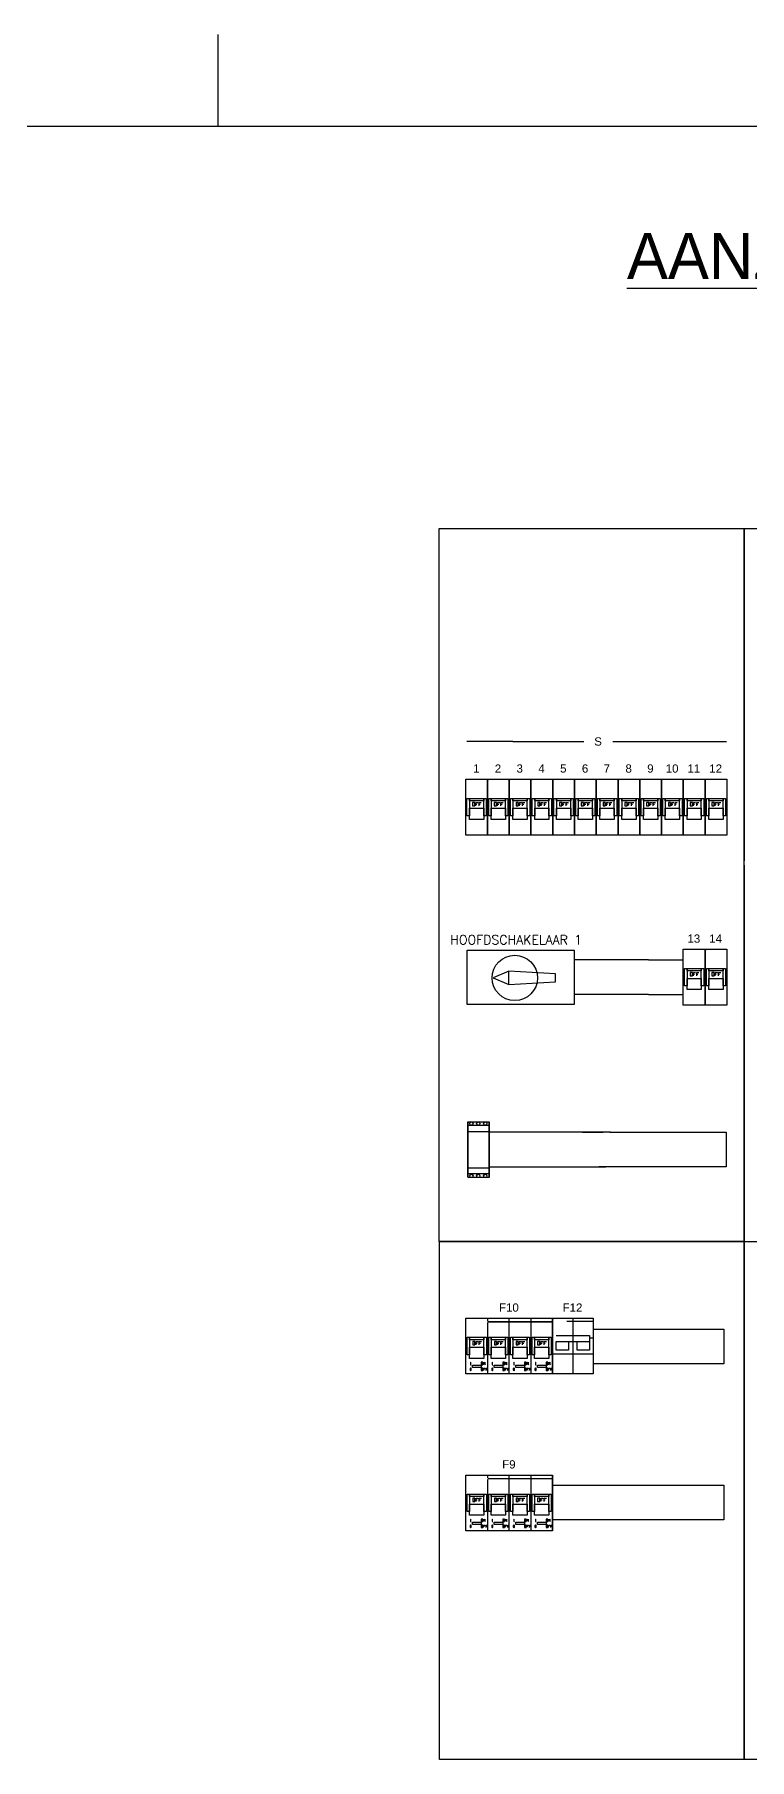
# Model space of a CAD drawing. Header units: millimetres. Extents: x 0 to 420, y 0 to 297.
# Drawn here: x 210 to 287.8, y 109.4 to 297 of the extents above; entities that cross this region are included whole.
import ezdxf
from ezdxf.enums import TextEntityAlignment as Align

# ---------------------------------------------------------------- set-up
doc = ezdxf.new("R2010")
doc.units = ezdxf.units.MM
for name, color, linetype in [('00kad018', 1, 'CONTINUOUS'), ('00kad070', 5, 'CONTINUOUS'), ('BL$2----_KADER', 7, 'CONTINUOUS'), ('KAST AANZICHT', 1, 'CONTINUOUS'), ('Kast-aanzicht', 1, 'CONTINUOUS')]:
    doc.layers.add(name, color=color, linetype=linetype)
doc.styles.add('BURO-050', font='BUROFONT.shx', dxfattribs={"height": 5})
doc.styles.add('NOOTER', font='arial.ttf')
doc.styles.add('ROMANS', font='romans', dxfattribs={"height": 2})

# ---------------------------------------------------------------- blocks, each defined once
blk = doc.blocks.new('a3-windesheim-hor')
at = {"layer": '00kad018', "color": 1}
blk.add_line((230, 287), (230, 297), dxfattribs=at)
at = {"layer": '00kad070', "color": 5}
blk.add_line((410, 287), (20, 287), dxfattribs=at)

msp = doc.modelspace()

# ---------------------------------------------------------------- linework, layer by layer
at = {"layer": 'KAST AANZICHT'}
for p, q in [((254.05, 243.27), (287.24, 243.27)), ((254.05, 207.1), (254.05, 243.27)), ((287.24, 243.27), (287.24, 207.1)), ((287.24, 207.1), (287.24, 243.27)), ((287.24, 243.27), (320.42, 243.27)), ((262.05, 220.09), (257.05, 220.09)), ((262.05, 220.09), (269.8, 220.09)), ((272.93, 220.09), (281.05, 220.09)), ((281.05, 220.09), (285.3, 220.09)), ((254.05, 165.7), (254.05, 207.1)), ((287.24, 165.7), (287.24, 207.1)), ((287.25, 206.63), (287.25, 165.03)), ((273.5, 196.34), (268.81, 196.34)), ((276.83, 196.34), (272.14, 196.34)), ((276.83, 196.34), (280.61, 196.34)), ((273.49, 192.57), (268.81, 192.57)), ((276.82, 192.57), (272.14, 192.57)), ((276.82, 192.57), (280.61, 192.57)), ((269.65, 177.6), (270.92, 177.6)), ((270.62, 177.6), (271.89, 177.6)), ((272.67, 177.6), (271.4, 177.6)), ((269.52, 173.83), (270.9, 173.83)), ((270.5, 173.83), (271.88, 173.83)), ((272.79, 173.83), (271.41, 173.83)), ((287.24, 165.7), (254.05, 165.7)), ((254.06, 165.71), (287.25, 165.71)), ((254.06, 117.47), (254.06, 165.71)), ((287.25, 165.71), (282.19, 165.71)), ((287.25, 165.71), (287.25, 117.47)), ((287.25, 165.71), (320.43, 165.71)), ((287.25, 117.47), (287.25, 165.71)), ((254.06, 109.37), (254.06, 153.6)), ((287.25, 109.37), (287.25, 153.6)), ((287.25, 152.67), (287.25, 109.37)), ((266.38, 139.21), (283.28, 139.21)), ((272.35, 139.21), (285.04, 139.21)), ((285.04, 139.21), (285.04, 135.44)), ((283.52, 135.44), (266.38, 135.44)), ((285.04, 135.44), (272.34, 135.44)), ((287.25, 109.37), (254.06, 109.37)), ((287.25, 109.37), (258.67, 109.37)), ((320.29, 109.37), (287.11, 109.37))]:
    msp.add_line(p, q, dxfattribs=at)
at = {"layer": 'KAST AANZICHT', "ltscale": 0.451166}
for p, q in [((259.43, 215.89), (259.43, 215.89)), ((261.8, 215.89), (261.8, 215.89)), ((264.17, 215.89), (264.17, 215.89)), ((273.64, 215.89), (273.64, 215.89)), ((257.67, 213.46), (257.67, 213.1)), ((257.91, 213.46), (257.67, 213.46)), ((257.67, 213.1), (257.67, 213.1)), ((257.67, 213.1), (257.91, 213.1)), ((257.91, 213.1), (257.91, 213.46)), ((258.03, 213.46), (258.27, 213.46)), ((258.03, 213.1), (258.03, 213.46)), ((258.03, 213.28), (258.15, 213.28)), ((258.15, 213.28), (258.15, 213.28)), ((258.27, 213.46), (258.27, 213.46)), ((258.39, 213.46), (258.63, 213.46)), ((258.39, 213.1), (258.39, 213.46)), ((258.39, 213.28), (258.51, 213.28)), ((258.51, 213.28), (258.51, 213.28)), ((258.63, 213.46), (258.63, 213.46)), ((260.04, 213.46), (260.04, 213.1)), ((260.28, 213.46), (260.04, 213.46)), ((260.04, 213.1), (260.04, 213.1)), ((260.04, 213.1), (260.28, 213.1)), ((260.28, 213.1), (260.28, 213.46)), ((260.4, 213.46), (260.64, 213.46)), ((260.4, 213.1), (260.4, 213.46)), ((260.4, 213.28), (260.52, 213.28)), ((260.52, 213.28), (260.52, 213.28)), ((260.64, 213.46), (260.64, 213.46)), ((260.76, 213.46), (261, 213.46)), ((260.76, 213.1), (260.76, 213.46)), ((260.76, 213.28), (260.88, 213.28)), ((260.88, 213.28), (260.88, 213.28)), ((261, 213.46), (260.99, 213.46)), ((262.41, 213.46), (262.41, 213.1)), ((262.65, 213.46), (262.41, 213.46)), ((262.41, 213.1), (262.41, 213.1)), ((262.41, 213.1), (262.65, 213.1)), ((262.65, 213.1), (262.65, 213.46)), ((262.77, 213.46), (263.01, 213.46)), ((262.77, 213.1), (262.77, 213.46)), ((262.77, 213.28), (262.89, 213.28)), ((262.89, 213.28), (262.89, 213.28)), ((263.01, 213.46), (263, 213.46)), ((263.12, 213.46), (263.36, 213.46)), ((263.12, 213.1), (263.12, 213.46)), ((263.12, 213.28), (263.24, 213.28)), ((263.24, 213.28), (263.24, 213.28)), ((263.36, 213.46), (263.36, 213.46)), ((264.78, 213.46), (264.78, 213.1)), ((265.01, 213.46), (264.78, 213.46)), ((264.78, 213.1), (264.78, 213.1)), ((264.78, 213.1), (265.01, 213.1)), ((265.01, 213.1), (265.01, 213.46)), ((265.13, 213.46), (265.37, 213.46)), ((265.13, 213.1), (265.13, 213.46)), ((265.13, 213.28), (265.25, 213.28)), ((265.25, 213.28), (265.25, 213.28)), ((265.37, 213.46), (265.37, 213.46)), ((265.49, 213.46), (265.73, 213.46)), ((265.49, 213.1), (265.49, 213.46)), ((265.49, 213.28), (265.61, 213.28)), ((265.61, 213.28), (265.61, 213.28)), ((265.73, 213.46), (265.73, 213.46)), ((267.14, 213.46), (267.14, 213.1)), ((267.38, 213.46), (267.14, 213.46)), ((267.14, 213.1), (267.14, 213.1)), ((267.14, 213.1), (267.38, 213.1)), ((267.38, 213.1), (267.38, 213.46)), ((267.5, 213.46), (267.74, 213.46)), ((267.5, 213.1), (267.5, 213.46)), ((267.5, 213.28), (267.62, 213.28)), ((267.62, 213.28), (267.62, 213.28)), ((267.74, 213.46), (267.74, 213.46)), ((267.86, 213.46), (268.1, 213.46)), ((267.86, 213.1), (267.86, 213.46)), ((267.86, 213.28), (267.98, 213.28)), ((267.98, 213.28), (267.98, 213.28)), ((268.1, 213.46), (268.1, 213.46)), ((269.51, 213.46), (269.51, 213.1)), ((269.75, 213.46), (269.51, 213.46)), ((269.51, 213.1), (269.51, 213.1)), ((269.51, 213.1), (269.75, 213.1)), ((269.75, 213.1), (269.75, 213.46)), ((269.87, 213.46), (270.11, 213.46)), ((269.87, 213.1), (269.87, 213.46)), ((269.87, 213.28), (269.99, 213.28)), ((269.99, 213.28), (269.99, 213.28)), ((270.11, 213.46), (270.11, 213.46)), ((270.23, 213.46), (270.47, 213.46)), ((270.23, 213.1), (270.23, 213.46)), ((270.23, 213.28), (270.35, 213.28)), ((270.35, 213.28), (270.35, 213.28)), ((270.47, 213.46), (270.47, 213.46)), ((271.88, 213.46), (271.88, 213.1)), ((272.12, 213.46), (271.88, 213.46)), ((271.88, 213.1), (271.88, 213.1)), ((271.88, 213.1), (272.12, 213.1)), ((272.12, 213.1), (272.12, 213.46)), ((272.24, 213.46), (272.48, 213.46)), ((272.24, 213.1), (272.24, 213.46)), ((272.24, 213.28), (272.36, 213.28)), ((272.36, 213.28), (272.36, 213.28)), ((272.48, 213.46), (272.48, 213.46)), ((272.6, 213.46), (272.84, 213.46)), ((272.6, 213.1), (272.6, 213.46)), ((272.6, 213.28), (272.72, 213.28)), ((272.72, 213.28), (272.72, 213.28)), ((272.84, 213.46), (272.84, 213.46)), ((274.25, 213.46), (274.25, 213.1)), ((274.49, 213.46), (274.25, 213.46)), ((274.25, 213.1), (274.25, 213.1)), ((274.25, 213.1), (274.49, 213.1)), ((274.49, 213.1), (274.49, 213.46)), ((274.61, 213.46), (274.85, 213.46)), ((274.61, 213.1), (274.61, 213.46)), ((274.61, 213.28), (274.73, 213.28)), ((274.73, 213.28), (274.73, 213.28)), ((274.85, 213.46), (274.85, 213.46)), ((274.97, 213.46), (275.21, 213.46)), ((274.97, 213.1), (274.97, 213.46)), ((274.97, 213.28), (275.09, 213.28)), ((275.09, 213.28), (275.09, 213.28)), ((275.21, 213.46), (275.21, 213.46)), ((276.86, 213.46), (276.62, 213.46)), ((276.62, 213.46), (276.62, 213.1)), ((276.62, 213.1), (276.86, 213.1)), ((276.62, 213.1), (276.62, 213.1)), ((276.86, 213.1), (276.86, 213.46)), ((276.98, 213.1), (276.98, 213.46)), ((276.98, 213.46), (277.22, 213.46)), ((276.98, 213.28), (277.1, 213.28)), ((277.1, 213.28), (277.1, 213.28)), ((277.22, 213.46), (277.22, 213.46)), ((277.34, 213.1), (277.34, 213.46)), ((277.34, 213.46), (277.58, 213.46)), ((277.34, 213.28), (277.46, 213.28)), ((277.46, 213.28), (277.46, 213.28)), ((277.58, 213.46), (277.58, 213.46)), ((279.23, 213.46), (278.99, 213.46)), ((278.99, 213.46), (278.99, 213.1)), ((278.99, 213.1), (279.23, 213.1)), ((278.99, 213.1), (278.99, 213.1)), ((279.23, 213.1), (279.23, 213.46)), ((279.35, 213.1), (279.35, 213.46)), ((279.35, 213.46), (279.59, 213.46)), ((279.35, 213.28), (279.47, 213.28)), ((279.47, 213.28), (279.47, 213.28)), ((279.59, 213.46), (279.59, 213.46)), ((279.71, 213.1), (279.71, 213.46)), ((279.71, 213.46), (279.94, 213.46)), ((279.71, 213.28), (279.82, 213.28)), ((279.82, 213.28), (279.82, 213.28)), ((279.94, 213.46), (279.94, 213.46)), ((281.6, 213.46), (281.36, 213.46)), ((281.36, 213.46), (281.36, 213.1)), ((281.36, 213.1), (281.6, 213.1)), ((281.36, 213.1), (281.36, 213.1)), ((281.6, 213.1), (281.6, 213.46)), ((281.72, 213.1), (281.72, 213.46)), ((281.72, 213.46), (281.95, 213.46)), ((281.72, 213.28), (281.83, 213.28)), ((281.83, 213.28), (281.83, 213.28)), ((281.95, 213.46), (281.95, 213.46)), ((282.07, 213.1), (282.07, 213.46)), ((282.07, 213.46), (282.31, 213.46)), ((282.07, 213.28), (282.19, 213.28)), ((282.19, 213.28), (282.19, 213.28)), ((282.31, 213.46), (282.31, 213.46)), ((283.96, 213.46), (283.72, 213.46)), ((283.72, 213.46), (283.72, 213.1)), ((283.72, 213.1), (283.96, 213.1)), ((283.72, 213.1), (283.72, 213.1)), ((283.96, 213.1), (283.96, 213.46)), ((284.08, 213.1), (284.08, 213.46)), ((284.08, 213.46), (284.32, 213.46)), ((284.08, 213.28), (284.2, 213.28)), ((284.2, 213.28), (284.2, 213.28)), ((284.32, 213.46), (284.32, 213.46)), ((284.44, 213.1), (284.44, 213.46)), ((284.44, 213.46), (284.68, 213.46)), ((284.44, 213.28), (284.56, 213.28)), ((284.56, 213.28), (284.56, 213.28)), ((284.68, 213.46), (284.68, 213.46)), ((283.12, 197.39), (283.12, 197.39)), ((281.36, 194.96), (281.36, 194.6)), ((281.6, 194.96), (281.36, 194.96)), ((281.36, 194.6), (281.36, 194.6)), ((281.36, 194.6), (281.6, 194.6)), ((281.6, 194.6), (281.6, 194.96)), ((281.72, 194.96), (281.95, 194.96)), ((281.72, 194.6), (281.72, 194.96)), ((281.72, 194.78), (281.83, 194.78)), ((281.83, 194.78), (281.83, 194.78)), ((281.95, 194.96), (281.95, 194.96)), ((282.07, 194.96), (282.31, 194.96)), ((282.07, 194.6), (282.07, 194.96)), ((282.07, 194.78), (282.19, 194.78)), ((282.19, 194.78), (282.19, 194.78)), ((282.31, 194.96), (282.31, 194.96)), ((283.72, 194.96), (283.72, 194.6)), ((283.96, 194.96), (283.72, 194.96)), ((283.72, 194.6), (283.72, 194.6)), ((283.72, 194.6), (283.96, 194.6)), ((283.96, 194.6), (283.96, 194.96)), ((284.08, 194.96), (284.32, 194.96)), ((284.08, 194.6), (284.08, 194.96)), ((284.08, 194.78), (284.2, 194.78)), ((284.2, 194.78), (284.2, 194.78)), ((284.32, 194.96), (284.32, 194.96)), ((284.44, 194.96), (284.68, 194.96)), ((284.44, 194.6), (284.44, 194.96)), ((284.44, 194.78), (284.56, 194.78)), ((284.56, 194.78), (284.56, 194.78)), ((284.68, 194.96), (284.68, 194.96)), ((257.15, 178.73), (259.49, 178.73)), ((257.15, 172.7), (257.15, 178.73)), ((257.15, 178.73), (257.15, 172.7)), ((258.42, 178.32), (257.15, 178.32)), ((257.28, 178.61), (257.28, 178.61)), ((259.49, 178.32), (258.32, 178.32)), ((258.94, 178.44), (258.94, 178.44)), ((259.49, 178.73), (259.49, 172.7)), ((258.42, 177.65), (257.15, 177.65)), ((259.49, 177.65), (258.32, 177.65)), ((258.33, 173.7), (257.15, 173.7)), ((258.33, 173.08), (257.15, 173.08)), ((259.51, 172.68), (257.17, 172.68)), ((259.49, 173.7), (258.23, 173.7)), ((259.49, 173.08), (258.23, 173.08)), ((266.38, 151.35), (266.38, 157.38)), ((266.51, 157.26), (266.51, 157.26)), ((266.38, 134.28), (266.38, 140.31)), ((266.51, 140.2), (266.51, 140.2))]:
    msp.add_line(p, q, dxfattribs=at)
at = {"layer": 'KAST AANZICHT', "ltscale": 0.45}
for p, q in [((259.49, 172.71), (259.49, 178.73)), ((266.38, 157.37), (270.79, 157.37)), ((268.58, 157.37), (268.58, 151.36)), ((270.79, 157.37), (270.79, 151.36)), ((270.79, 157.12), (270.79, 151.32)), ((266.78, 155.5), (270.39, 155.5)), ((268.12, 154.84), (269.05, 154.84)), ((270.39, 155.5), (270.39, 154.84)), ((270.39, 155.24), (270.79, 155.24)), ((266.38, 153.5), (270.79, 153.5)), ((270.79, 151.32), (266.38, 151.32))]:
    msp.add_line(p, q, dxfattribs=at)
at = {"layer": 'KAST AANZICHT', "ltscale": 0.448766}
for p, q in [((259.31, 157.38), (259.31, 157.05)), ((259.31, 156.89), (259.31, 151.32)), ((261.67, 157.05), (261.67, 157.38)), ((261.67, 151.32), (261.67, 156.89)), ((264.02, 157.38), (264.02, 157.05)), ((264.02, 156.89), (264.02, 151.32)), ((257.94, 154.84), (257.7, 154.84)), ((257.7, 154.84), (257.7, 154.48)), ((257.7, 154.48), (257.94, 154.48)), ((257.7, 154.48), (257.7, 154.48)), ((257.94, 154.48), (257.94, 154.84)), ((258.06, 154.48), (258.06, 154.84)), ((258.06, 154.84), (258.29, 154.84)), ((258.06, 154.66), (258.18, 154.66)), ((258.18, 154.66), (258.17, 154.66)), ((258.29, 154.84), (258.29, 154.84)), ((258.41, 154.48), (258.41, 154.84)), ((258.41, 154.84), (258.65, 154.84)), ((258.41, 154.66), (258.53, 154.66)), ((258.53, 154.66), (258.53, 154.66)), ((258.65, 154.84), (258.65, 154.84)), ((260.29, 154.84), (260.05, 154.84)), ((260.05, 154.84), (260.05, 154.48)), ((260.05, 154.48), (260.29, 154.48)), ((260.05, 154.48), (260.05, 154.48)), ((260.29, 154.48), (260.29, 154.84)), ((260.41, 154.48), (260.41, 154.84)), ((260.41, 154.84), (260.65, 154.84)), ((260.41, 154.66), (260.53, 154.66)), ((260.53, 154.66), (260.53, 154.66)), ((260.65, 154.84), (260.65, 154.84)), ((260.77, 154.48), (260.77, 154.84)), ((260.77, 154.84), (261, 154.84)), ((260.77, 154.66), (260.89, 154.66)), ((260.89, 154.66), (260.88, 154.66)), ((261, 154.84), (261, 154.84)), ((262.64, 154.84), (262.41, 154.84)), ((262.41, 154.84), (262.41, 154.48)), ((262.41, 154.48), (262.64, 154.48)), ((262.41, 154.48), (262.41, 154.48)), ((262.64, 154.48), (262.64, 154.84)), ((262.76, 154.48), (262.76, 154.84)), ((262.76, 154.84), (263, 154.84)), ((262.76, 154.66), (262.88, 154.66)), ((262.88, 154.66), (262.88, 154.66)), ((263, 154.84), (263, 154.84)), ((263.12, 154.48), (263.12, 154.84)), ((263.12, 154.84), (263.36, 154.84)), ((263.12, 154.66), (263.24, 154.66)), ((263.24, 154.66), (263.24, 154.66)), ((263.36, 154.84), (263.36, 154.84)), ((265, 154.84), (264.76, 154.84)), ((264.76, 154.84), (264.76, 154.48)), ((264.76, 154.48), (265, 154.48)), ((264.76, 154.48), (264.76, 154.48)), ((265, 154.48), (265, 154.84)), ((265.12, 154.48), (265.12, 154.84)), ((265.12, 154.84), (265.36, 154.84)), ((265.12, 154.66), (265.24, 154.66)), ((265.24, 154.66), (265.24, 154.66)), ((265.36, 154.84), (265.35, 154.84)), ((265.47, 154.48), (265.47, 154.84)), ((265.47, 154.84), (265.71, 154.84)), ((265.47, 154.66), (265.59, 154.66)), ((265.59, 154.66), (265.59, 154.66)), ((265.71, 154.84), (265.71, 154.84)), ((257.49, 152.58), (257.44, 152.54)), ((257.44, 152.54), (257.44, 152.54)), ((257.44, 152.31), (257.53, 152.31)), ((257.49, 152.31), (257.49, 152.58)), ((257.53, 152.31), (257.53, 152.31)), ((258.79, 152.58), (258.61, 152.58)), ((258.61, 152.58), (258.61, 152.31)), ((258.61, 152.31), (258.79, 152.31)), ((258.61, 152.31), (258.61, 152.31)), ((258.79, 152.31), (258.79, 152.58)), ((258.88, 152.31), (258.88, 152.58)), ((258.88, 152.58), (259.06, 152.31)), ((259.06, 152.31), (259.06, 152.58)), ((259.06, 152.58), (259.06, 152.58)), ((259.84, 152.58), (259.8, 152.54)), ((259.8, 152.54), (259.8, 152.54)), ((259.8, 152.31), (259.89, 152.31)), ((259.84, 152.31), (259.84, 152.58)), ((259.89, 152.31), (259.89, 152.31)), ((261.15, 152.58), (260.97, 152.58)), ((260.97, 152.58), (260.97, 152.31)), ((260.97, 152.31), (261.15, 152.31)), ((260.97, 152.31), (260.97, 152.31)), ((261.15, 152.31), (261.15, 152.58)), ((261.24, 152.31), (261.24, 152.58)), ((261.24, 152.58), (261.42, 152.31)), ((261.42, 152.31), (261.42, 152.58)), ((261.42, 152.58), (261.42, 152.58)), ((262.2, 152.58), (262.15, 152.54)), ((262.15, 152.54), (262.15, 152.54)), ((262.15, 152.31), (262.24, 152.31)), ((262.2, 152.31), (262.2, 152.58)), ((262.24, 152.31), (262.24, 152.31)), ((263.5, 152.58), (263.32, 152.58)), ((263.32, 152.58), (263.32, 152.31)), ((263.32, 152.31), (263.5, 152.31)), ((263.32, 152.31), (263.32, 152.31)), ((263.5, 152.31), (263.5, 152.58)), ((263.59, 152.31), (263.59, 152.58)), ((263.59, 152.58), (263.77, 152.31)), ((263.77, 152.31), (263.77, 152.58)), ((263.77, 152.58), (263.77, 152.58)), ((264.51, 152.54), (264.5, 152.54)), ((264.55, 152.58), (264.51, 152.54)), ((264.51, 152.31), (264.6, 152.31)), ((264.55, 152.31), (264.55, 152.58)), ((264.6, 152.31), (264.59, 152.31)), ((265.68, 152.31), (265.67, 152.31)), ((265.85, 152.58), (265.68, 152.58)), ((265.68, 152.58), (265.68, 152.31)), ((265.68, 152.31), (265.85, 152.31)), ((265.85, 152.31), (265.85, 152.58)), ((265.94, 152.31), (265.94, 152.58)), ((265.94, 152.58), (266.12, 152.31)), ((266.12, 152.31), (266.12, 152.58)), ((266.12, 152.58), (266.12, 152.58)), ((257.45, 151.94), (257.4, 151.89)), ((257.4, 151.89), (257.4, 151.71)), ((257.4, 151.71), (257.45, 151.67)), ((257.49, 151.94), (257.45, 151.94)), ((257.45, 151.67), (257.49, 151.67)), ((257.45, 151.67), (257.45, 151.67)), ((257.54, 151.89), (257.49, 151.94)), ((257.49, 151.67), (257.54, 151.71)), ((257.54, 151.71), (257.54, 151.89)), ((258.79, 151.94), (258.61, 151.94)), ((258.61, 151.94), (258.61, 151.67)), ((258.61, 151.67), (258.79, 151.67)), ((258.61, 151.67), (258.61, 151.67)), ((258.79, 151.67), (258.79, 151.94)), ((258.88, 151.67), (258.88, 151.94)), ((258.88, 151.94), (259.06, 151.94)), ((258.88, 151.8), (258.97, 151.8)), ((258.97, 151.8), (258.97, 151.8)), ((259.06, 151.94), (259.06, 151.94)), ((259.15, 151.67), (259.15, 151.94)), ((259.15, 151.94), (259.33, 151.94)), ((259.15, 151.8), (259.24, 151.8)), ((259.24, 151.8), (259.24, 151.8)), ((259.33, 151.94), (259.33, 151.94)), ((259.8, 151.94), (259.76, 151.89)), ((259.76, 151.89), (259.76, 151.71)), ((259.76, 151.71), (259.8, 151.67)), ((259.85, 151.94), (259.8, 151.94)), ((259.8, 151.67), (259.85, 151.67)), ((259.8, 151.67), (259.8, 151.67)), ((259.89, 151.89), (259.85, 151.94)), ((259.85, 151.67), (259.89, 151.71)), ((259.89, 151.71), (259.89, 151.89)), ((261.15, 151.94), (260.97, 151.94)), ((260.97, 151.94), (260.97, 151.67)), ((260.97, 151.67), (261.15, 151.67)), ((260.97, 151.67), (260.97, 151.67)), ((261.15, 151.67), (261.15, 151.94)), ((261.24, 151.67), (261.24, 151.94)), ((261.24, 151.94), (261.42, 151.94)), ((261.24, 151.8), (261.33, 151.8)), ((261.33, 151.8), (261.33, 151.8)), ((261.42, 151.94), (261.42, 151.94)), ((261.51, 151.67), (261.51, 151.94)), ((261.51, 151.94), (261.69, 151.94)), ((261.51, 151.8), (261.6, 151.8)), ((261.6, 151.8), (261.59, 151.8)), ((261.69, 151.94), (261.68, 151.94)), ((262.16, 151.94), (262.11, 151.89)), ((262.11, 151.89), (262.11, 151.71)), ((262.11, 151.71), (262.16, 151.67)), ((262.2, 151.94), (262.16, 151.94)), ((262.16, 151.67), (262.2, 151.67)), ((262.16, 151.67), (262.16, 151.67)), ((262.25, 151.89), (262.2, 151.94)), ((262.2, 151.67), (262.25, 151.71)), ((262.25, 151.71), (262.25, 151.89)), ((263.5, 151.94), (263.32, 151.94)), ((263.32, 151.94), (263.32, 151.67)), ((263.32, 151.67), (263.5, 151.67)), ((263.32, 151.67), (263.32, 151.67)), ((263.5, 151.67), (263.5, 151.94)), ((263.59, 151.67), (263.59, 151.94)), ((263.59, 151.94), (263.77, 151.94)), ((263.59, 151.8), (263.68, 151.8)), ((263.68, 151.8), (263.68, 151.8)), ((263.77, 151.94), (263.77, 151.94)), ((263.86, 151.67), (263.86, 151.94)), ((263.86, 151.94), (264.04, 151.94)), ((263.86, 151.8), (263.95, 151.8)), ((263.95, 151.8), (263.95, 151.8)), ((264.04, 151.94), (264.04, 151.94)), ((264.51, 151.94), (264.46, 151.89)), ((264.46, 151.89), (264.46, 151.71)), ((264.46, 151.71), (264.51, 151.67)), ((264.55, 151.94), (264.51, 151.94)), ((264.51, 151.67), (264.55, 151.67)), ((264.51, 151.67), (264.51, 151.67)), ((264.6, 151.89), (264.55, 151.94)), ((264.55, 151.67), (264.6, 151.71)), ((264.6, 151.71), (264.6, 151.89)), ((265.68, 151.67), (265.67, 151.67)), ((265.85, 151.94), (265.68, 151.94)), ((265.68, 151.94), (265.68, 151.67)), ((265.68, 151.67), (265.85, 151.67)), ((265.85, 151.67), (265.85, 151.94)), ((265.94, 151.67), (265.94, 151.94)), ((265.94, 151.94), (266.12, 151.94)), ((265.94, 151.8), (266.03, 151.8)), ((266.03, 151.8), (266.03, 151.8)), ((266.12, 151.94), (266.12, 151.94)), ((266.21, 151.67), (266.21, 151.94)), ((266.21, 151.94), (266.39, 151.94)), ((266.21, 151.8), (266.3, 151.8)), ((266.3, 151.8), (266.3, 151.8)), ((266.39, 151.94), (266.39, 151.94)), ((259.31, 140.31), (259.31, 139.99)), ((259.31, 139.83), (259.31, 134.25)), ((261.67, 139.99), (261.67, 140.31)), ((261.67, 134.25), (261.67, 139.83)), ((264.02, 140.31), (264.02, 139.99)), ((264.02, 139.83), (264.02, 134.25)), ((257.7, 137.78), (257.7, 137.42)), ((257.94, 137.78), (257.7, 137.78)), ((257.7, 137.42), (257.7, 137.42)), ((257.7, 137.42), (257.94, 137.42)), ((257.94, 137.42), (257.94, 137.78)), ((258.06, 137.78), (258.29, 137.78)), ((258.06, 137.42), (258.06, 137.78)), ((258.06, 137.6), (258.18, 137.6)), ((258.18, 137.6), (258.17, 137.6)), ((258.29, 137.78), (258.29, 137.78)), ((258.41, 137.78), (258.65, 137.78)), ((258.41, 137.42), (258.41, 137.78)), ((258.41, 137.6), (258.53, 137.6)), ((258.53, 137.6), (258.53, 137.6)), ((258.65, 137.78), (258.65, 137.78)), ((260.05, 137.78), (260.05, 137.42)), ((260.29, 137.78), (260.05, 137.78)), ((260.05, 137.42), (260.05, 137.42)), ((260.05, 137.42), (260.29, 137.42)), ((260.29, 137.42), (260.29, 137.78)), ((260.41, 137.78), (260.65, 137.78)), ((260.41, 137.42), (260.41, 137.78)), ((260.41, 137.6), (260.53, 137.6)), ((260.53, 137.6), (260.53, 137.6)), ((260.65, 137.78), (260.65, 137.78)), ((260.77, 137.78), (261, 137.78)), ((260.77, 137.42), (260.77, 137.78)), ((260.77, 137.6), (260.89, 137.6)), ((260.89, 137.6), (260.88, 137.6)), ((261, 137.78), (261, 137.78)), ((262.41, 137.78), (262.41, 137.42)), ((262.64, 137.78), (262.41, 137.78)), ((262.41, 137.42), (262.41, 137.42)), ((262.41, 137.42), (262.64, 137.42)), ((262.64, 137.42), (262.64, 137.78)), ((262.76, 137.78), (263, 137.78)), ((262.76, 137.42), (262.76, 137.78)), ((262.76, 137.6), (262.88, 137.6)), ((262.88, 137.6), (262.88, 137.6)), ((263, 137.78), (263, 137.78)), ((263.12, 137.78), (263.36, 137.78)), ((263.12, 137.42), (263.12, 137.78)), ((263.12, 137.6), (263.24, 137.6)), ((263.24, 137.6), (263.24, 137.6)), ((263.36, 137.78), (263.36, 137.78)), ((264.76, 137.78), (264.76, 137.42)), ((265, 137.78), (264.76, 137.78)), ((264.76, 137.42), (264.76, 137.42)), ((264.76, 137.42), (265, 137.42)), ((265, 137.42), (265, 137.78)), ((265.12, 137.78), (265.36, 137.78)), ((265.12, 137.42), (265.12, 137.78)), ((265.12, 137.6), (265.24, 137.6)), ((265.24, 137.6), (265.24, 137.6)), ((265.36, 137.78), (265.35, 137.78)), ((265.47, 137.78), (265.71, 137.78)), ((265.47, 137.42), (265.47, 137.78)), ((265.47, 137.6), (265.59, 137.6)), ((265.59, 137.6), (265.59, 137.6)), ((265.71, 137.78), (265.71, 137.78)), ((257.49, 135.52), (257.44, 135.48)), ((257.44, 135.48), (257.44, 135.48)), ((257.44, 135.25), (257.53, 135.25)), ((257.49, 135.25), (257.49, 135.52)), ((257.53, 135.25), (257.53, 135.25)), ((258.61, 135.52), (258.61, 135.25)), ((258.79, 135.52), (258.61, 135.52)), ((258.61, 135.25), (258.61, 135.25)), ((258.61, 135.25), (258.79, 135.25)), ((258.79, 135.25), (258.79, 135.52)), ((258.88, 135.52), (259.06, 135.25)), ((258.88, 135.25), (258.88, 135.52)), ((259.06, 135.52), (259.06, 135.52)), ((259.06, 135.25), (259.06, 135.52)), ((259.84, 135.52), (259.8, 135.48)), ((259.8, 135.48), (259.8, 135.48)), ((259.8, 135.25), (259.89, 135.25)), ((259.84, 135.25), (259.84, 135.52)), ((259.89, 135.25), (259.89, 135.25)), ((260.97, 135.52), (260.97, 135.25)), ((261.15, 135.52), (260.97, 135.52)), ((260.97, 135.25), (260.97, 135.25)), ((260.97, 135.25), (261.15, 135.25)), ((261.15, 135.25), (261.15, 135.52)), ((261.24, 135.52), (261.42, 135.25)), ((261.24, 135.25), (261.24, 135.52)), ((261.42, 135.52), (261.42, 135.52)), ((261.42, 135.25), (261.42, 135.52)), ((262.2, 135.52), (262.15, 135.48)), ((262.15, 135.48), (262.15, 135.48)), ((262.15, 135.25), (262.24, 135.25)), ((262.2, 135.25), (262.2, 135.52)), ((262.24, 135.25), (262.24, 135.25)), ((263.32, 135.52), (263.32, 135.25)), ((263.5, 135.52), (263.32, 135.52)), ((263.32, 135.25), (263.32, 135.25)), ((263.32, 135.25), (263.5, 135.25)), ((263.5, 135.25), (263.5, 135.52)), ((263.59, 135.52), (263.77, 135.25)), ((263.59, 135.25), (263.59, 135.52)), ((263.77, 135.52), (263.77, 135.52)), ((263.77, 135.25), (263.77, 135.52)), ((264.51, 135.48), (264.5, 135.48)), ((264.55, 135.52), (264.51, 135.48)), ((264.51, 135.25), (264.6, 135.25)), ((264.55, 135.25), (264.55, 135.52)), ((264.6, 135.25), (264.59, 135.25)), ((265.68, 135.25), (265.67, 135.25)), ((265.68, 135.52), (265.68, 135.25)), ((265.85, 135.52), (265.68, 135.52)), ((265.68, 135.25), (265.85, 135.25)), ((265.85, 135.25), (265.85, 135.52)), ((265.94, 135.52), (266.12, 135.25)), ((265.94, 135.25), (265.94, 135.52)), ((266.12, 135.52), (266.12, 135.52)), ((266.12, 135.25), (266.12, 135.52)), ((257.45, 134.87), (257.4, 134.83)), ((257.4, 134.83), (257.4, 134.65)), ((257.4, 134.65), (257.45, 134.61)), ((257.49, 134.87), (257.45, 134.87)), ((257.45, 134.61), (257.45, 134.61)), ((257.45, 134.61), (257.49, 134.61)), ((257.54, 134.83), (257.49, 134.87)), ((257.49, 134.61), (257.54, 134.65)), ((257.54, 134.65), (257.54, 134.83)), ((258.61, 134.87), (258.61, 134.61)), ((258.79, 134.87), (258.61, 134.87)), ((258.61, 134.61), (258.61, 134.61)), ((258.61, 134.61), (258.79, 134.61)), ((258.79, 134.61), (258.79, 134.87)), ((258.88, 134.87), (259.06, 134.87)), ((258.88, 134.61), (258.88, 134.87)), ((258.88, 134.74), (258.97, 134.74)), ((258.97, 134.74), (258.97, 134.74)), ((259.06, 134.87), (259.06, 134.87)), ((259.15, 134.87), (259.33, 134.87)), ((259.15, 134.61), (259.15, 134.87)), ((259.15, 134.74), (259.24, 134.74)), ((259.24, 134.74), (259.24, 134.74)), ((259.33, 134.87), (259.33, 134.87)), ((259.8, 134.87), (259.76, 134.83)), ((259.76, 134.83), (259.76, 134.65)), ((259.76, 134.65), (259.8, 134.61)), ((259.85, 134.87), (259.8, 134.87)), ((259.8, 134.61), (259.8, 134.61)), ((259.8, 134.61), (259.85, 134.61)), ((259.89, 134.83), (259.85, 134.87)), ((259.85, 134.61), (259.89, 134.65)), ((259.89, 134.65), (259.89, 134.83)), ((260.97, 134.87), (260.97, 134.61)), ((261.15, 134.87), (260.97, 134.87)), ((260.97, 134.61), (260.97, 134.61)), ((260.97, 134.61), (261.15, 134.61)), ((261.15, 134.61), (261.15, 134.87)), ((261.24, 134.87), (261.42, 134.87)), ((261.24, 134.61), (261.24, 134.87)), ((261.24, 134.74), (261.33, 134.74)), ((261.33, 134.74), (261.33, 134.74)), ((261.42, 134.87), (261.42, 134.87)), ((261.51, 134.87), (261.69, 134.87)), ((261.51, 134.61), (261.51, 134.87)), ((261.51, 134.74), (261.6, 134.74)), ((261.6, 134.74), (261.59, 134.74)), ((261.69, 134.87), (261.68, 134.87)), ((262.16, 134.87), (262.11, 134.83)), ((262.11, 134.83), (262.11, 134.65)), ((262.11, 134.65), (262.16, 134.61)), ((262.2, 134.87), (262.16, 134.87)), ((262.16, 134.61), (262.16, 134.61)), ((262.16, 134.61), (262.2, 134.61)), ((262.25, 134.83), (262.2, 134.87)), ((262.2, 134.61), (262.25, 134.65)), ((262.25, 134.65), (262.25, 134.83)), ((263.32, 134.87), (263.32, 134.61)), ((263.5, 134.87), (263.32, 134.87)), ((263.32, 134.61), (263.32, 134.61)), ((263.32, 134.61), (263.5, 134.61)), ((263.5, 134.61), (263.5, 134.87)), ((263.59, 134.87), (263.77, 134.87)), ((263.59, 134.61), (263.59, 134.87)), ((263.59, 134.74), (263.68, 134.74)), ((263.68, 134.74), (263.68, 134.74)), ((263.77, 134.87), (263.77, 134.87)), ((263.86, 134.87), (264.04, 134.87)), ((263.86, 134.61), (263.86, 134.87)), ((263.86, 134.74), (263.95, 134.74)), ((263.95, 134.74), (263.95, 134.74)), ((264.04, 134.87), (264.04, 134.87)), ((264.51, 134.87), (264.46, 134.83)), ((264.46, 134.83), (264.46, 134.65)), ((264.46, 134.65), (264.51, 134.61)), ((264.55, 134.87), (264.51, 134.87)), ((264.51, 134.61), (264.51, 134.61)), ((264.51, 134.61), (264.55, 134.61)), ((264.6, 134.83), (264.55, 134.87)), ((264.55, 134.61), (264.6, 134.65)), ((264.6, 134.65), (264.6, 134.83)), ((265.68, 134.61), (265.67, 134.61)), ((265.68, 134.87), (265.68, 134.61)), ((265.85, 134.87), (265.68, 134.87)), ((265.68, 134.61), (265.85, 134.61)), ((265.85, 134.61), (265.85, 134.87)), ((265.94, 134.87), (266.12, 134.87)), ((265.94, 134.61), (265.94, 134.87)), ((265.94, 134.74), (266.03, 134.74)), ((266.03, 134.74), (266.03, 134.74)), ((266.12, 134.87), (266.12, 134.87)), ((266.21, 134.87), (266.39, 134.87)), ((266.21, 134.61), (266.21, 134.87)), ((266.21, 134.74), (266.3, 134.74)), ((266.3, 134.74), (266.3, 134.74)), ((266.39, 134.87), (266.39, 134.87))]:
    msp.add_line(p, q, dxfattribs=at)
at = {"layer": 'KAST AANZICHT', "ltscale": 0.451166}
for points in [[(256.93, 209.92), (256.93, 216.01), (259.29, 216.01), (259.29, 209.92)], [(259.29, 209.92), (259.29, 216.01), (261.66, 216.01), (261.66, 209.92)], [(261.66, 209.92), (261.66, 216.01), (264.03, 216.01), (264.03, 209.92)], [(264.03, 209.92), (264.03, 216.01), (266.4, 216.01), (266.4, 209.92)], [(266.4, 209.92), (266.4, 216.01), (268.77, 216.01), (268.77, 209.92)], [(268.77, 209.92), (268.77, 216.01), (271.14, 216.01), (271.14, 209.92)], [(271.14, 209.92), (271.14, 216.01), (273.51, 216.01), (273.51, 209.92)], [(273.51, 209.92), (273.51, 216.01), (275.87, 216.01), (275.87, 209.92)], [(275.87, 209.92), (275.87, 216.01), (278.24, 216.01), (278.24, 209.92)], [(278.24, 209.92), (278.24, 216.01), (280.61, 216.01), (280.61, 209.92)], [(280.61, 209.92), (280.61, 216.01), (282.98, 216.01), (282.98, 209.92)], [(282.98, 209.92), (282.98, 216.01), (285.35, 216.01), (285.35, 209.92)], [(257.06, 212.02), (257.06, 213.91), (257.33, 213.91), (257.33, 212.02)], [(257.33, 213.64), (257.33, 213.91), (258.89, 213.91), (258.89, 213.64)], [(258.89, 212.02), (258.89, 213.91), (259.16, 213.91), (259.16, 212.02)], [(259.43, 212.02), (259.43, 213.91), (259.7, 213.91), (259.7, 212.02)], [(259.7, 213.64), (259.7, 213.91), (261.26, 213.91), (261.26, 213.64)], [(261.26, 212.02), (261.26, 213.91), (261.53, 213.91), (261.53, 212.02)], [(261.8, 212.02), (261.8, 213.91), (262.07, 213.91), (262.07, 212.02)], [(262.07, 213.64), (262.07, 213.91), (263.62, 213.91), (263.62, 213.64)], [(263.62, 212.02), (263.62, 213.91), (263.9, 213.91), (263.9, 212.02)], [(264.17, 212.02), (264.17, 213.91), (264.44, 213.91), (264.44, 212.02)], [(264.44, 213.64), (264.44, 213.91), (265.99, 213.91), (265.99, 213.64)], [(265.99, 212.02), (265.99, 213.91), (266.26, 213.91), (266.26, 212.02)], [(266.53, 212.02), (266.53, 213.91), (266.81, 213.91), (266.81, 212.02)], [(266.81, 213.64), (266.81, 213.91), (268.36, 213.91), (268.36, 213.64)], [(268.36, 212.02), (268.36, 213.91), (268.63, 213.91), (268.63, 212.02)], [(268.9, 212.02), (268.9, 213.91), (269.17, 213.91), (269.17, 212.02)], [(269.17, 213.64), (269.17, 213.91), (270.73, 213.91), (270.73, 213.64)], [(270.73, 212.02), (270.73, 213.91), (271, 213.91), (271, 212.02)], [(271.27, 212.02), (271.27, 213.91), (271.54, 213.91), (271.54, 212.02)], [(271.54, 213.64), (271.54, 213.91), (273.1, 213.91), (273.1, 213.64)], [(273.1, 212.02), (273.1, 213.91), (273.37, 213.91), (273.37, 212.02)], [(273.64, 212.02), (273.64, 213.91), (273.91, 213.91), (273.91, 212.02)], [(273.91, 213.64), (273.91, 213.91), (275.47, 213.91), (275.47, 213.64)], [(275.47, 212.02), (275.47, 213.91), (275.74, 213.91), (275.74, 212.02)], [(276.01, 212.02), (276.01, 213.91), (276.28, 213.91), (276.28, 212.02)], [(276.28, 213.64), (276.28, 213.91), (277.84, 213.91), (277.84, 213.64)], [(277.84, 212.02), (277.84, 213.91), (278.11, 213.91), (278.11, 212.02)], [(278.38, 212.02), (278.38, 213.91), (278.65, 213.91), (278.65, 212.02)], [(278.65, 213.64), (278.65, 213.91), (280.21, 213.91), (280.21, 213.64)], [(280.21, 212.02), (280.21, 213.91), (280.48, 213.91), (280.48, 212.02)], [(280.75, 212.02), (280.75, 213.91), (281.02, 213.91), (281.02, 212.02)], [(281.02, 213.64), (281.02, 213.91), (282.57, 213.91), (282.57, 213.64)], [(282.57, 212.02), (282.57, 213.91), (282.84, 213.91), (282.84, 212.02)], [(283.12, 212.02), (283.12, 213.91), (283.39, 213.91), (283.39, 212.02)], [(283.39, 213.64), (283.39, 213.91), (284.94, 213.91), (284.94, 213.64)], [(284.94, 212.02), (284.94, 213.91), (285.21, 213.91), (285.21, 212.02)], [(257.33, 211.61), (257.33, 212.83), (258.89, 212.83), (258.89, 211.61)], [(259.7, 211.61), (259.7, 212.83), (261.26, 212.83), (261.26, 211.61)], [(262.07, 211.61), (262.07, 212.83), (263.62, 212.83), (263.62, 211.61)], [(264.44, 211.61), (264.44, 212.83), (265.99, 212.83), (265.99, 211.61)], [(266.81, 211.61), (266.81, 212.83), (268.36, 212.83), (268.36, 211.61)], [(269.17, 211.61), (269.17, 212.83), (270.73, 212.83), (270.73, 211.61)], [(271.54, 211.61), (271.54, 212.83), (273.1, 212.83), (273.1, 211.61)], [(273.91, 211.61), (273.91, 212.83), (275.47, 212.83), (275.47, 211.61)], [(276.28, 211.61), (276.28, 212.83), (277.84, 212.83), (277.84, 211.61)], [(278.65, 211.61), (278.65, 212.83), (280.21, 212.83), (280.21, 211.61)], [(281.02, 211.61), (281.02, 212.83), (282.57, 212.83), (282.57, 211.61)], [(283.39, 211.61), (283.39, 212.83), (284.94, 212.83), (284.94, 211.61)], [(280.61, 191.42), (280.61, 197.51), (282.98, 197.51), (282.98, 191.42)], [(282.98, 191.42), (282.98, 197.51), (285.35, 197.51), (285.35, 191.42)], [(280.75, 193.52), (280.75, 195.41), (281.02, 195.41), (281.02, 193.52)], [(281.02, 195.14), (281.02, 195.41), (282.57, 195.41), (282.57, 195.14)], [(282.57, 193.52), (282.57, 195.41), (282.84, 195.41), (282.84, 193.52)], [(283.12, 193.52), (283.12, 195.41), (283.39, 195.41), (283.39, 193.52)], [(283.39, 195.14), (283.39, 195.41), (284.94, 195.41), (284.94, 195.14)], [(284.94, 193.52), (284.94, 195.41), (285.21, 195.41), (285.21, 193.52)], [(281.02, 193.11), (281.02, 194.33), (282.57, 194.33), (282.57, 193.11)], [(283.39, 193.11), (283.39, 194.33), (284.94, 194.33), (284.94, 193.11)]]:
    msp.add_lwpolyline(points, close=True, dxfattribs=at)
at = {"layer": 'KAST AANZICHT', "linetype": 'Continuous', "ltscale": 0.54}
for points in [[(257.09, 197.39), (268.75, 197.39), (268.75, 191.5), (257.09, 191.5), (257.09, 197.39)], [(259.91, 194.38), (261.63, 193.66), (266.72, 193.94), (266.72, 194.82), (261.63, 195.1), (259.91, 194.38)], [(261.63, 193.66), (261.63, 195.1)]]:
    msp.add_lwpolyline(points, dxfattribs=at)
at = {"layer": 'KAST AANZICHT'}
for points in [[(272.18, 177.6), (259.49, 177.6), (259.49, 173.82), (272.19, 173.82)], [(272.6, 177.6), (285.29, 177.6), (285.29, 173.82), (272.59, 173.82)], [(270.79, 156.18), (285.04, 156.18), (285.04, 152.4), (270.79, 152.4)]]:
    msp.add_lwpolyline(points, dxfattribs=at)
at = {"layer": 'KAST AANZICHT', "ltscale": 0.448766}
for points in [[(256.95, 151.32), (256.95, 157.38), (266.38, 157.38), (266.38, 151.32)], [(257.09, 153.4), (257.09, 155.29), (257.36, 155.29), (257.36, 153.4)], [(257.36, 155.02), (257.36, 155.29), (258.91, 155.29), (258.91, 155.02)], [(257.36, 153), (257.36, 154.21), (258.91, 154.21), (258.91, 153)], [(258.91, 153.4), (258.91, 155.29), (259.18, 155.29), (259.18, 153.4)], [(259.45, 153.4), (259.45, 155.29), (259.71, 155.29), (259.71, 153.4)], [(259.71, 155.02), (259.71, 155.29), (261.26, 155.29), (261.26, 155.02)], [(259.71, 153), (259.71, 154.21), (261.26, 154.21), (261.26, 153)], [(261.26, 153.4), (261.26, 155.29), (261.53, 155.29), (261.53, 153.4)], [(261.8, 153.4), (261.8, 155.29), (262.07, 155.29), (262.07, 153.4)], [(262.07, 155.02), (262.07, 155.29), (263.62, 155.29), (263.62, 155.02)], [(262.07, 153), (262.07, 154.21), (263.62, 154.21), (263.62, 153)], [(263.62, 153.4), (263.62, 155.29), (263.89, 155.29), (263.89, 153.4)], [(264.16, 153.4), (264.16, 155.29), (264.43, 155.29), (264.43, 153.4)], [(264.43, 155.02), (264.43, 155.29), (265.97, 155.29), (265.97, 155.02)], [(264.43, 153), (264.43, 154.21), (265.97, 154.21), (265.97, 153)], [(265.97, 153.4), (265.97, 155.29), (266.24, 155.29), (266.24, 153.4)], [(257.66, 151.99), (257.66, 152.26), (258.6, 152.26), (258.6, 151.99)], [(260.02, 151.99), (260.02, 152.26), (260.96, 152.26), (260.96, 151.99)], [(262.37, 151.99), (262.37, 152.26), (263.32, 152.26), (263.32, 151.99)], [(264.73, 151.99), (264.73, 152.26), (265.67, 152.26), (265.67, 151.99)], [(256.95, 134.25), (256.95, 140.31), (266.38, 140.31), (266.38, 134.25)], [(257.09, 136.34), (257.09, 138.23), (257.36, 138.23), (257.36, 136.34)], [(257.36, 137.96), (257.36, 138.23), (258.91, 138.23), (258.91, 137.96)], [(257.36, 135.94), (257.36, 137.15), (258.91, 137.15), (258.91, 135.94)], [(258.91, 136.34), (258.91, 138.23), (259.18, 138.23), (259.18, 136.34)], [(259.45, 136.34), (259.45, 138.23), (259.71, 138.23), (259.71, 136.34)], [(259.71, 137.96), (259.71, 138.23), (261.26, 138.23), (261.26, 137.96)], [(259.71, 135.94), (259.71, 137.15), (261.26, 137.15), (261.26, 135.94)], [(261.26, 136.34), (261.26, 138.23), (261.53, 138.23), (261.53, 136.34)], [(261.8, 136.34), (261.8, 138.23), (262.07, 138.23), (262.07, 136.34)], [(262.07, 137.96), (262.07, 138.23), (263.62, 138.23), (263.62, 137.96)], [(262.07, 135.94), (262.07, 137.15), (263.62, 137.15), (263.62, 135.94)], [(263.62, 136.34), (263.62, 138.23), (263.89, 138.23), (263.89, 136.34)], [(264.16, 136.34), (264.16, 138.23), (264.43, 138.23), (264.43, 136.34)], [(264.43, 137.96), (264.43, 138.23), (265.97, 138.23), (265.97, 137.96)], [(264.43, 135.94), (264.43, 137.15), (265.97, 137.15), (265.97, 135.94)], [(265.97, 136.34), (265.97, 138.23), (266.24, 138.23), (266.24, 136.34)], [(257.66, 134.93), (257.66, 135.2), (258.6, 135.2), (258.6, 134.93)], [(260.02, 134.93), (260.02, 135.2), (260.96, 135.2), (260.96, 134.93)], [(262.37, 134.93), (262.37, 135.2), (263.32, 135.2), (263.32, 134.93)], [(264.73, 134.93), (264.73, 135.2), (265.67, 135.2), (265.67, 134.93)]]:
    msp.add_lwpolyline(points, close=True, dxfattribs=at)
at = {"layer": 'KAST AANZICHT', "ltscale": 0.448766, "const_width": 0.162}
for points in [[(259.31, 156.97), (266.28, 156.97)], [(259.31, 139.91), (266.28, 139.91)]]:
    msp.add_lwpolyline(points, dxfattribs=at)
at = {"layer": 'KAST AANZICHT', "ltscale": 0.45, "const_width": 0.134}
msp.add_lwpolyline([(267.92, 157.04), (270.79, 157.04)], dxfattribs=at)
at = {"layer": 'KAST AANZICHT', "ltscale": 0.45}
for points in [[(266.78, 153.9), (266.78, 154.84), (268.12, 154.84), (268.12, 153.9)], [(269.05, 153.9), (269.05, 154.84), (270.39, 154.84), (270.39, 153.9)]]:
    msp.add_lwpolyline(points, close=True, dxfattribs=at)
at = {"layer": 'KAST AANZICHT', "ltscale": 0.54}
msp.add_circle((262.27, 194.38), 2.47, dxfattribs=at)
at = {"layer": 'KAST AANZICHT'}
for centre in [(257.55, 178.54), (258.3, 178.54), (259.06, 178.54), (257.55, 172.85), (258.3, 172.85), (259.06, 172.85)]:
    msp.add_circle(centre, 0.178, dxfattribs=at)

# ---------------------------------------------------------------- block references
at = {"layer": 'BL$2----_KADER'}
msp.add_blockref('a3-windesheim-hor', (0, 0), dxfattribs=at)

# ---------------------------------------------------------------- texts
at = {"layer": 'KAST AANZICHT', "style": 'NOOTER'}
for s, p in [('S', (271.33, 220.1)), ('1', (258.08, 217.16)), ('2', (260.44, 217.16)), ('3', (262.81, 217.16)), ('4', (265.18, 217.16)), ('5', (267.55, 217.16)), ('6', (269.92, 217.16)), ('7', (272.29, 217.16)), ('8', (274.66, 217.16)), ('9', (277.03, 217.16)), ('10', (279.39, 217.16)), ('11', (281.76, 217.16)), ('12', (284.13, 217.16)), ('13', (281.76, 198.66)), ('14', (284.13, 198.66)), ('F10', (261.63, 158.53)), ('F12', (268.55, 158.53)), ('F9', (261.63, 141.47))]:
    msp.add_text(s, height=0.896, dxfattribs=at).set_placement(p, align=Align.MIDDLE)
at = {"layer": 'KAST AANZICHT', "style": 'ROMANS'}
msp.add_text('HOOFDSCHAKELAAR 1', height=0.9957, dxfattribs=at).set_placement((255.25, 198.03))
at = {"layer": 'Kast-aanzicht', "color": 4, "style": 'BURO-050'}
msp.add_text('%%UAANZICHT KAST LK4+0', height=5, dxfattribs=at).set_placement((274.48, 270.41))

doc.saveas('drawing.dxf')
